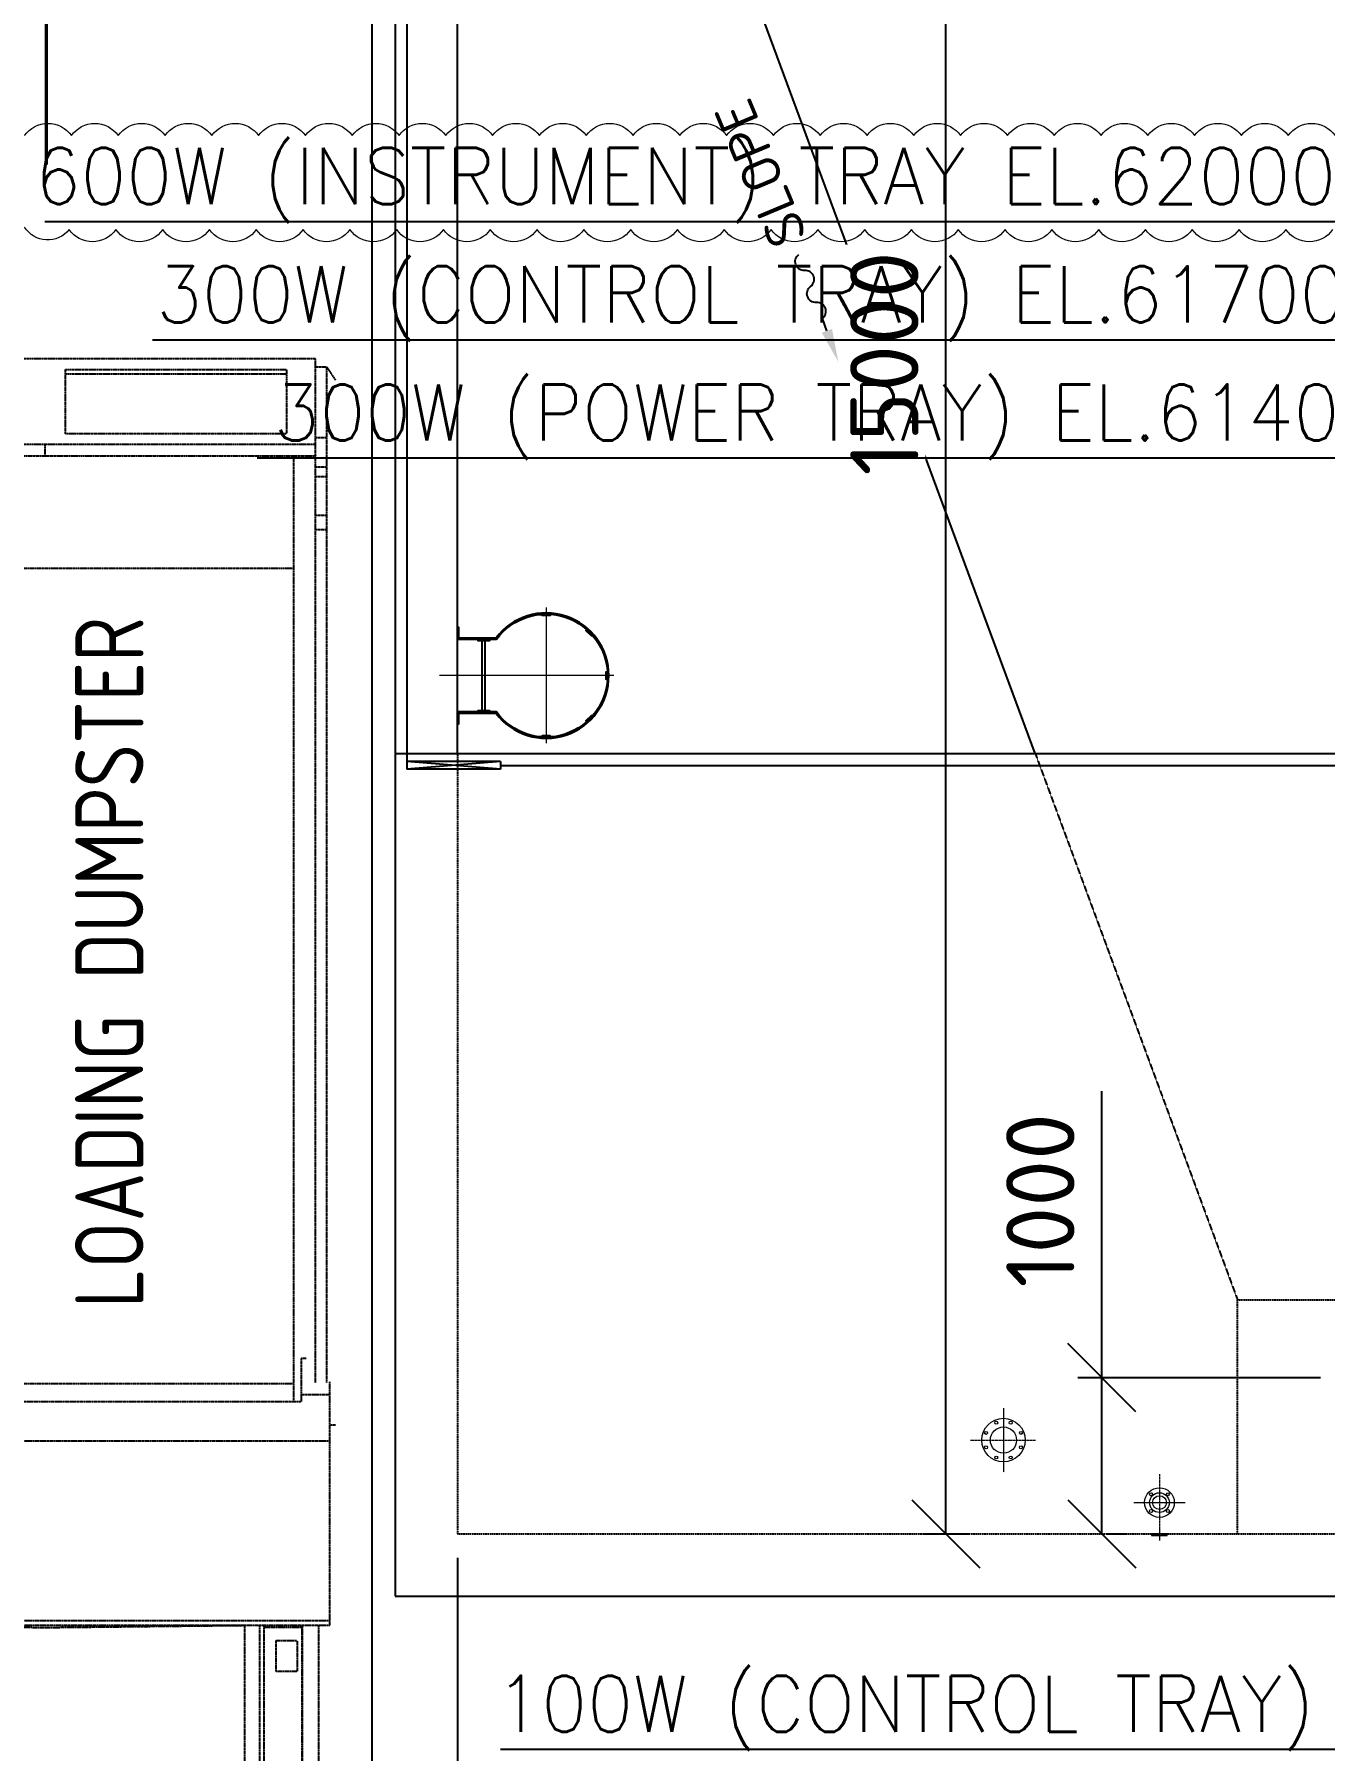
# Model space of a CAD drawing. Header units: inches. Extents: x 8618018 to 8935006, y 2431589 to 2567223.
# Drawn here: x 8640418 to 8648690, y 2475400 to 2486400 of the extents above; entities that cross this region are included whole.
import ezdxf
from ezdxf import colors
from ezdxf.entities.mleader import LeaderData, LeaderLine
from ezdxf.math import Vec2, Vec3

# ---------------------------------------------------------------- set-up
doc = ezdxf.new("R2010")
doc.units = ezdxf.units.IN
doc.header["$MEASUREMENT"] = 0
for name, pattern in [('CENTER', [2, 1.25, -0.25, 0.25, -0.25]), ('HIDDEN', [0.375, 0.25, -0.125]), ('PHANTOM', [2.5, 1.25, -0.25, 0.25, -0.25, 0.25, -0.25]), ('PHANTOM2', [1.25, 0.625, -0.125, 0.125, -0.125, 0.125, -0.125])]:
    doc.linetypes.add(name, pattern=pattern)
doc.layers.get('Defpoints').update_dxf_attribs({"color": 252})
for name, color, linetype in [('CCT', 4, 'Continuous'), ('Civil', 252, 'Continuous'), ('EXISTING', 252, 'Continuous'), ('HIDDEN', 252, 'HIDDEN'), ('LAY-ROAD CARREGE WAY', 252, 'Continuous'), ('STR', 252, 'Continuous'), ('TEXT', 252, 'Continuous'), ('truck', 252, 'Continuous')]:
    doc.layers.add(name, color=color, linetype=linetype)
for name, color, linetype, lineweight in [('CL', 252, 'CENTER', 5), ('DIM', 252, 'Continuous', 13), ('ICT', 6, 'Continuous', 13), ('IP', 252, 'Continuous', 0), ('PCT', 2, 'Continuous', 15)]:
    doc.layers.add(name, color=color, linetype=linetype, lineweight=lineweight)
doc.styles.add('ISOCPEUR', font='isocpeur.ttf')
doc.styles.add('r-30', font='romans.shx')
doc.styles.get("Standard").update_dxf_attribs({"font": 'arial.ttf'})
doc.linetypes.add('FENCELINE1', pattern='A,6.35,-2.54,[133,ltypeshp.shx,S=2.54,R=0,X=-2.54,Y=0],-2.54,25.4', length=36.83)
doc.dimstyles.new('DIM', dxfattribs={"dimscale": 175, "dimtxt": 2.5, "dimasz": 2.5, "dimexe": 0.875, "dimexo": 0.875, "dimgap": 1, "dimtad": 1, "dimdec": 0, "dimzin": 9, "dimdsep": 46, "dimtxsty": 'ISOCPEUR', "dimblk": 'OBLIQUE', "dimcen": 0.09, "dimclrd": 256, "dimclre": 256, "dimclrt": 252, "dimadec": 0, "dimazin": 0, "dimtfac": 1, "dimtdec": 0, "dimtmove": 0, "dimatfit": 3, "dimfxl": 1, "dimtfill": 1, "dimtolj": 1, "dimtzin": 0, "dimarcsym": 0})

# ---------------------------------------------------------------- blocks, each defined once
blk = doc.blocks.new('FLOW')
at = {"layer": 'Civil'}
blk.add_lwpolyline([(0, 125), (0, 175, -0.747781), (0, 239.8, 0.747781), (0, 304.6, -0.747781), (0, 369.4, 0.747781), (0, 434.2)], format="xyb", dxfattribs=at)
blk.add_solid([(20.8, 125), (-20.8, 125), (0, 0)], dxfattribs=at)
blk = doc.blocks.new('80f2')
for centre, radius in [((0, 0), 95.2), ((0, 0), 63.4), ((-54, 54), 9.52), ((0, 0), 44.4), ((54, 54), 9.52), ((-54, -54), 9.52), ((54, -54), 9.52)]:
    blk.add_circle(centre, radius)
blk = doc.blocks.new('150F2')
for centre, radius in [((0, 0), 5.5), ((-1.82, 4.39), 0.375), ((1.82, 4.39), 0.375), ((-4.39, 1.82), 0.375), ((0, 0), 3.31), ((4.39, 1.82), 0.375), ((-4.39, -1.82), 0.375), ((-1.82, -4.39), 0.375), ((1.82, -4.39), 0.375), ((4.39, -1.82), 0.375)]:
    blk.add_circle(centre, radius)
blk = doc.blocks.new('IP3')
at = {"layer": 'IP', "lineweight": 0}
h = blk.add_hatch(dxfattribs=at)
h.set_pattern_fill('LINE', color=256, scale=2.5, angle=45)
h.set_pattern_definition([(45, (-8670187.376, -2436598.052), (-5.612660076, 5.612660076), [])])
h.paths.add_polyline_path([(-10, -50), (0, -50), (0, 50), (-10, 50)])
at = {"layer": 'CL', "ltscale": 0.25}
blk.add_line((33, 0), (-42, 0), dxfattribs=at)
at = {"layer": 'IP'}
blk.add_lwpolyline([(-10, -50), (0, -50), (0, 50), (-10, 50)], close=True, dxfattribs=at)
blk = doc.blocks.new('lad222')
at = {"layer": 'CL', "ltscale": 0.25}
for p, q in [((0, -834), (0, 283)), ((436, -400), (-433, -400))]:
    blk.add_line(p, q, dxfattribs=at)
at = {"layer": 'STR', "ltscale": 0.25}
for p, q in [((-225, -38), (-225, 38)), ((-225, 10), (225, 10)), ((225, -38), (225, 38)), ((-225, -10), (225, -10)), ((-269, -669), (-286, -686)), ((269, -669), (286, -686))]:
    blk.add_line(p, q, dxfattribs=at)
blk.add_lwpolyline([(241, 168), (233, 168), (233, -82, -3.054599), (-233, -82), (-233, 168), (-308, 168), (-308, 160), (-241, 160), (-241, -78, 3.003112), (241, -78), (241, 160), (308, 160), (308, 168), (233, 168)], format="xyb", dxfattribs=at)
for points in [[(-233, -38), (-233, 38), (-225, 38), (-225, -38)], [(233, -38), (233, 38), (225, 38), (225, -38)], [(-393, -375), (-393, -425), (-385, -425), (-385, -375)], [(393, -375), (393, -425), (385, -425), (385, -375)], [(-296, -660), (-260, -696), (-255, -690), (-290, -655)], [(296, -660), (260, -696), (255, -690), (290, -655)], [(25, -793), (-25, -793), (-25, -785), (25, -785)]]:
    blk.add_lwpolyline(points, close=True, dxfattribs=at)
blk = doc.blocks.new('A$C798759A5')
at = {"layer": 'truck', "linetype": 'PHANTOM2', "ltscale": 1.5, "transparency": 33554687}
for p, q in [((122, 11888), (1540, 11888)), ((1797, 11933), (1797, 5422)), ((1797, 11479), (1726, 11479)), ((1726, 11436), (-1742, 11436)), ((-1739, 11364), (1724, 11364)), ((-8, 11364), (-8, 11436)), ((1584, 11364), (1584, 5301)), ((1724, 11371), (1726, 11360)), ((1797, 11291), (1726, 11291)), ((1797, 11229), (1726, 11229)), ((1797, 10981), (1726, 10981)), ((1797, 10888), (1726, 10888)), ((1584, 10641), (-1599, 10641)), ((1584, 5416), (-1599, 5416)), ((1634, 5347), (1817, 5347)), ((1817, 5152), (1854, 5152)), ((-1833, 5050), (1817, 5050)), ((-1833, 3899), (1817, 3899)), ((1642, 3853), (1395, 3853)), ((1641, 2799), (1641, 3853)), ((1642, 2799), (1642, 3868))]:
    blk.add_line(p, q, dxfattribs=at)
for points in [[(1726, 5422), (1726, 11984), (-1742, 11984), (-1742, 5422)], [(1726, 11933), (1797, 11933), (1854, 11847)], [(1665, 5577), (1634, 5577), (1634, 5301), (-1650, 5301), (-1650, 5577), (-1680, 5577)], [(-1833, 5429), (-1833, 3868), (1817, 3868), (1817, 5429)], [(-1267, 2575), (-1272, 2580), (-479, 2524), (0, 2490), (479, 2524), (1272, 2580), (1272, 3868), (1272, 3868)], [(-1272, 2580), (-1272, 3868), (0, 3854), (1272, 3868)], [(1366, 3868), (1366, 2678)], [(1395, 3868), (1395, 2666), (1362, 2630)], [(1745, 3868), (1745, 2903), (1642, 2903)]]:
    blk.add_lwpolyline(points, dxfattribs=at)
for points in [[(1540, 11917), (1540, 11503), (122, 11503), (122, 11917)], [(1608, 3771), (1608, 3573), (1474, 3573), (1474, 3771)]]:
    blk.add_lwpolyline(points, close=True, dxfattribs=at)
blk = doc.blocks.new('_Oblique')
at = {"color": 0, "linetype": 'ByBlock', "lineweight": -2}
blk.add_line((-0.5, -0.5), (0.5, 0.5), dxfattribs=at)
blk = doc.blocks.new('*D314')
at = {"layer": 'Defpoints', "color": 0, "transparency": 16777216}
for p in [(15050, 5450), (24050, 5450), (15050, -1022)]:
    blk.add_point(p, dxfattribs=at)
at = {"layer": 'DIM', "lineweight": -2, "transparency": 16777216}
for p, q in [((15050, 5297), (15050, -1175)), ((24050, 5297), (24050, -1175)), ((24050, -1022), (15050, -1022))]:
    blk.add_line(p, q, dxfattribs=at)
at = {"layer": 'DIM', "lineweight": -2, "transparency": 16777216, "xscale": 437.5, "yscale": 437.5, "zscale": 437.5, "rotation": 180}
blk.add_blockref('_Oblique', (15050, -1022), dxfattribs=at)
at = {"layer": 'DIM', "lineweight": -2, "transparency": 16777216, "xscale": 437.5, "yscale": 437.5, "zscale": 437.5}
blk.add_blockref('_Oblique', (24050, -1022), dxfattribs=at)
at = {"layer": 'DIM', "color": 252, "transparency": 16777216, "insert": (19550, -628), "char_height": 437.5, "attachment_point": 5, "style": 'ISOCPEUR', "bg_fill": 3, "box_fill_scale": 1.1, "bg_fill_color": 256, "bg_fill_true_color": 13158600, "bg_fill_transparency": 0}
blk.add_mtext('\\A1;9000', dxfattribs=at)
blk = doc.blocks.new('*D315')
at = {"layer": 'Defpoints', "color": 0, "transparency": 16777216}
for p in [(15050, 5450), (0, 0), (0, -1022)]:
    blk.add_point(p, dxfattribs=at)
at = {"layer": 'DIM', "lineweight": -2, "transparency": 16777216}
for p, q in [((15050, 5297), (15050, -1175)), ((0, -153), (0, -1175)), ((15050, -1022), (0, -1022))]:
    blk.add_line(p, q, dxfattribs=at)
at = {"layer": 'DIM', "lineweight": -2, "transparency": 16777216, "xscale": 437.5, "yscale": 437.5, "zscale": 437.5, "rotation": 180}
blk.add_blockref('_Oblique', (0, -1022), dxfattribs=at)
at = {"layer": 'DIM', "lineweight": -2, "transparency": 16777216, "xscale": 437.5, "yscale": 437.5, "zscale": 437.5}
blk.add_blockref('_Oblique', (15050, -1022), dxfattribs=at)
at = {"layer": 'DIM', "color": 252, "transparency": 16777216, "insert": (7525, -628), "char_height": 437.5, "attachment_point": 5, "style": 'ISOCPEUR', "bg_fill": 3, "box_fill_scale": 1.1, "bg_fill_color": 256, "bg_fill_true_color": 13158600, "bg_fill_transparency": 0}
blk.add_mtext('\\A1;15050', dxfattribs=at)
blk = doc.blocks.new('*D317')
at = {"layer": 'Defpoints', "color": 0, "transparency": 16777216}
for p in [(18180, 20450), (18278, 20450), (17886, 5450)]:
    blk.add_point(p, dxfattribs=at)
at = {"layer": 'DIM', "lineweight": -2, "transparency": 16777216}
for p, q in [((18124, 20450), (18026, 20450)), ((18180, 5450), (18180, 20450)), ((18039, 5450), (18333, 5450))]:
    blk.add_line(p, q, dxfattribs=at)
at = {"layer": 'DIM', "lineweight": -2, "transparency": 16777216, "xscale": 437.5, "yscale": 437.5, "zscale": 437.5}
for p, rotation in [((18180, 20450), 90), ((18180, 5450), 270)]:
    blk.add_blockref('_Oblique', p, dxfattribs=dict(at, rotation=rotation))
at = {"layer": 'DIM', "color": 252, "transparency": 16777216, "insert": (17786, 12950), "char_height": 437.5, "attachment_point": 5, "rotation": 90, "style": 'ISOCPEUR', "bg_fill": 3, "box_fill_scale": 1.1, "bg_fill_color": 256, "bg_fill_true_color": 13158600, "bg_fill_transparency": 0}
blk.add_mtext('\\A1;15000', dxfattribs=at)
blk = doc.blocks.new('*D320')
at = {"layer": 'Defpoints', "color": 0, "transparency": 16777216}
for p in [(19180, 6450), (20734, 6450), (19061, 5450)]:
    blk.add_point(p, dxfattribs=at)
at = {"layer": 'DIM', "lineweight": -2, "transparency": 16777216}
for p, q in [((19180, 6450), (19180, 8287)), ((20581, 6450), (19026, 6450)), ((19180, 5450), (19180, 6450)), ((19214, 5450), (19333, 5450))]:
    blk.add_line(p, q, dxfattribs=at)
at = {"layer": 'DIM', "lineweight": -2, "transparency": 16777216, "xscale": 437.5, "yscale": 437.5, "zscale": 437.5}
for p, rotation in [((19180, 6450), 90), ((19180, 5450), 270)]:
    blk.add_blockref('_Oblique', p, dxfattribs=dict(at, rotation=rotation))
at = {"layer": 'DIM', "color": 252, "transparency": 16777216, "insert": (18786, 7587), "char_height": 437.5, "attachment_point": 5, "rotation": 90, "style": 'ISOCPEUR', "bg_fill": 3, "box_fill_scale": 1.1, "bg_fill_color": 256, "bg_fill_true_color": 13158600, "bg_fill_transparency": 0}
blk.add_mtext('\\A1;1000', dxfattribs=at)
blk = doc.blocks.new('GA CRM')
at = {"color": 252, "linetype": 'PHANTOM', "ltscale": 2, "const_width": 20}
blk.add_lwpolyline([(12414, 14225.4), (12414, 35500)], dxfattribs=at)
at = {"layer": 'Civil'}
for p, q in [((15050, 10450), (15050, 20450)), ((18753.7, 10450), (15050, 20450)), ((14650, 15445.4), (14650, 5050)), ((14650, 10450), (24450, 10450)), ((14650, 5050), (24450, 5050))]:
    blk.add_line(p, q, dxfattribs=at)
at = {"layer": 'CL', "ltscale": 0.25}
for p, q in [((18549.6, 6255.1), (18549.6, 5844.9)), ((19385.5, 5650), (19713.6, 5650))]:
    blk.add_line(p, q, dxfattribs=at)
at = {"layer": 'CL', "ltscale": 0.6}
for p, q in [((18339, 6050), (18754.6, 6050)), ((19549.6, 5832.5), (19549.6, 5407.5))]:
    blk.add_line(p, q, dxfattribs=at)
at = {"layer": 'HIDDEN', "ltscale": 2}
for p, q in [((15050, 10450), (15050, 5450)), ((18753.7, 10450), (20050, 6950)), ((20050, 6950), (24050, 6950)), ((20050, 5450), (20050, 6950)), ((15050, 5450), (24050, 5450))]:
    blk.add_line(p, q, dxfattribs=at)
at = {"layer": 'LAY-ROAD CARREGE WAY', "color": 252}
for p, q in [((14500, 36100.2), (14500, 3560)), ((14725, 10400), (14725, 10350)), ((15325, 10400), (14725, 10400)), ((15325, 10400), (14725, 10350)), ((15325, 10350), (14725, 10400)), ((15325, 10350), (14725, 10350)), ((15325, 10400), (15325, 10350))]:
    blk.add_line(p, q, dxfattribs=at)
for points in [[(15325, 10375), (24375, 10375), (24375, 20450)], [(14725, 15450), (14725, 10375)]]:
    blk.add_lwpolyline(points, dxfattribs=at)
blk.add_blockref('A$C798759A5', (12414, 995.7))
at = {"layer": 'EXISTING', "xscale": -1.6875, "yscale": 1.687500000000001, "zscale": 1.6875, "rotation": 20.20702970570271}
blk.add_blockref('FLOW', (17490.7, 12961.7), dxfattribs=at)
at = {"layer": 'IP', "xscale": 25.40000000000001, "yscale": 25.40000000000001, "zscale": 25.40000000000001, "rotation": 90.00000000000001}
blk.add_blockref('150F2', (18549.6, 6050.7), dxfattribs=at)
at = {"layer": 'IP', "rotation": 90.00000000000001}
for name, p in [('80f2', (19549.6, 5650)), ('IP3', (19549.6, 5450))]:
    blk.add_blockref(name, p, dxfattribs=at)
at = {"layer": 'STR', "color": 40, "linetype": 'FENCELINE1', "ltscale": 0.5, "rotation": 90.00000000000001}
blk.add_blockref('lad222', (15218.2, 10950), dxfattribs=at)
at = {"layer": 'TEXT', "style": 'ISOCPEUR'}
blk.add_text('SLOPE', height=250, rotation=112.70146, dxfattribs=at).set_placement((17297.7, 13766.8))
at = {"layer": 'TEXT', "style": 'ISOCPEUR', "width": 0.8}
blk.add_text('LOADING DUMPSTER', height=437.5, rotation=90, dxfattribs=at).set_placement((13036.5, 6897.7))
at = {"layer": 'DIM'}
dim = blk.add_linear_dim(base=(15050, -1021.7), p1=(24050, 5450), p2=(15050, 5450), dimstyle='DIM', override={"dimtmove": 1, "dimarcsym": 1}, dxfattribs=at)
dim.commit()
dim.dimension.update_dxf_attribs({"geometry": '*D314', "text_midpoint": (19550, -628)})
for base, p1, p2, picture, middle in [((18179.6, 20450), (17885.7, 5450), (18277.5, 20450), '*D317', (17785.8, 12950)), ((19179.5, 6450), (19061.1, 5450), (20734, 6450), '*D320', (18785.8, 7587.5))]:
    dim = blk.add_linear_dim(base=base, p1=p1, p2=p2, angle=90, dimstyle='DIM', override={"dimarcsym": 1}, dxfattribs=at)
    dim.commit()
    dim.dimension.update_dxf_attribs({"geometry": picture, "text_midpoint": middle})
dim = blk.add_linear_dim(base=(0, -1021.7), p1=(15050, 5450), p2=(0, 0), dimstyle='DIM', override={"dimtmove": 1, "dimarcsym": 1}, dxfattribs=at)
dim.commit()
dim.dimension.update_dxf_attribs({"geometry": '*D315', "text_midpoint": (7525, -628)})

msp = doc.modelspace()

# ---------------------------------------------------------------- block references
at = {"color": 252}
msp.add_blockref('GA CRM', (8628081, 2471340), dxfattribs=at)

# ---------------------------------------------------------------- next in the draw order: linework, layer by layer
at = {"layer": 'ICT', "color": 1}
for points in [[(8640355.9, 2485750.9, -0.5205671), (8640655.9, 2485750.9, -0.5205671), (8640955.9, 2485750.9, -0.5205671), (8641255.9, 2485750.9, -0.5205671), (8641555.9, 2485750.9, -0.5205671), (8641855.9, 2485750.9, -0.5205671), (8642155.9, 2485750.9, -0.5205671), (8642455.9, 2485750.9, -0.5205671), (8642755.9, 2485750.9, -0.5205671), (8643055.9, 2485750.9, -0.5205671), (8643355.9, 2485750.9, -0.5205671), (8643655.9, 2485750.9, -0.5205671), (8643955.9, 2485750.9, -0.5205671), (8644255.9, 2485750.9, -0.5205671), (8644555.9, 2485750.9, -0.5205671), (8644855.9, 2485750.9, -0.5205671), (8645155.9, 2485750.9, -0.5205671), (8645455.9, 2485750.9, -0.5205671), (8645755.9, 2485750.9, -0.5205671), (8646055.9, 2485750.9, -0.5205671), (8646355.9, 2485750.9, -0.5205671), (8646655.9, 2485750.9, -0.5205671), (8646955.9, 2485750.9, -0.5205671), (8647255.9, 2485750.9, -0.5205671), (8647555.9, 2485750.9, -0.5205671), (8647855.9, 2485750.9, -0.5205671), (8648155.9, 2485750.9, -0.5205671), (8648455.9, 2485750.9, -0.5205671), (8648755.9, 2485750.9, -0.5205671)], [(8648740.9, 2485148.9, -0.5205671), (8648440.9, 2485148.9, -0.5205671), (8648140.9, 2485148.9, -0.5205671), (8647840.9, 2485148.9, -0.5205671), (8647540.9, 2485148.9, -0.5205671), (8647240.9, 2485148.9, -0.5205671), (8646940.9, 2485148.9, -0.5205671), (8646640.9, 2485148.9, -0.5205671), (8646340.9, 2485148.9, -0.5205671), (8646040.9, 2485148.9, -0.5205671), (8645740.9, 2485148.9, -0.5205671), (8645440.9, 2485148.9, -0.5205671), (8645140.9, 2485148.9, -0.5205671), (8644840.9, 2485148.9, -0.5205671), (8644540.9, 2485148.9, -0.5205671), (8644240.9, 2485148.9, -0.5205671), (8643940.9, 2485148.9, -0.5205671), (8643640.9, 2485148.9, -0.5205671), (8643340.9, 2485148.9, -0.5205671), (8643040.9, 2485148.9, -0.5205671), (8642740.9, 2485148.9, -0.5205671), (8642440.9, 2485148.9, -0.5205671), (8642140.9, 2485148.9, -0.5205671), (8641840.9, 2485148.9, -0.5205671), (8641540.9, 2485148.9, -0.5205671), (8641240.9, 2485148.9, -0.5205671), (8640940.9, 2485148.9, -0.5205671), (8640640.9, 2485148.9, -0.5205671), (8640355.9, 2485163.9, -0.5205671)]]:
    msp.add_lwpolyline(points, format="xyb", dxfattribs=at)

# ---------------------------------------------------------------- next in the draw order: texts
at = {"layer": 'CCT', "lineweight": 0, "style": 'r-30', "width": 0.95}
for s, p in [('300W (CONTROL TRAY) EL.61700.0', (8641200.5, 2484553.9)), ('100W (CONTROL TRAY)', (8643375.8, 2475520.5))]:
    msp.add_text(s, height=360, dxfattribs=at).set_placement(p)
at = {"layer": 'ICT', "color": 6, "lineweight": 0, "style": 'r-30', "width": 0.95}
msp.add_text('600W (INSTRUMENT) TRAY EL.62000.0', height=360, dxfattribs=at).set_placement((8640422.1, 2485311.8))
at = {"layer": 'PCT', "lineweight": 0, "style": 'r-30', "width": 0.95}
msp.add_text('300W (POWER TRAY) EL.61400.0', height=360, dxfattribs=at).set_placement((8641953.2, 2483795.9))

# ---------------------------------------------------------------- next in the draw order: leaders
at = {"layer": 'CCT', "lineweight": 0}
ml = msp.add_multileader_mtext('Standard', dxfattribs=at)
ml.set_content('', color=256)
ml.set_leader_properties()
ml.build(insert=Vec2(0, 0))
ml.multileader.update_dxf_attribs({"text_right_attachment_type": 6, "dogleg_length": 1700, "arrow_head_size": 480})
ctx = ml.context
ctx.base_point, ctx.char_height, ctx.arrow_head_size, ctx.landing_gap_size, ctx.plane_origin = Vec3(8641174.4, 2484440.6), 0.432, 480, 0.216, Vec3(8652187.6, 2481510.8)
ctx.right_attachment = 6
notes = []
notes.append((ctx, [(0, (1, 1, 0), (8650526, 2484440.8), (-1, 0), 9351.2, [(0, [(8652211.4, 2485445.2)], 0, [])])]))
ctx.mtext.insert, ctx.mtext.text_direction, ctx.mtext.rotation, ctx.mtext.flow_direction = Vec3(8641174.6, 2484440.4), Vec3(-1, 0), 3.1415927, 5
ml = msp.add_multileader_mtext('Standard', dxfattribs=at)
ml.set_content('', color=256)
ml.set_leader_properties()
ml.build(insert=Vec2(0, 0))
ml.multileader.update_dxf_attribs({"text_right_attachment_type": 6, "dogleg_length": 1700, "arrow_head_size": 480})
ctx = ml.context
ctx.base_point, ctx.char_height, ctx.arrow_head_size, ctx.landing_gap_size, ctx.plane_origin = Vec3(8643406.8, 2475407.2), 0.432, 480, 0.216, Vec3(8652732.5, 2472477.5)
ctx.right_attachment = 6
notes.append((ctx, [(0, (1, 1, 0), (8649363.2, 2475407.5), (-1, 0), 5956, [(0, [(8650337.1, 2476861.1)], 0, [])])]))
ctx.mtext.insert, ctx.mtext.text_direction, ctx.mtext.rotation, ctx.mtext.flow_direction = Vec3(8643407, 2475407), Vec3(-1, 0), 3.1415927, 5
at = {"layer": 'ICT', "color": 6, "lineweight": 0}
ml = msp.add_multileader_mtext('Standard', dxfattribs=at)
ml.set_content('', color=6)
ml.set_leader_properties()
ml.build(insert=Vec2(0, 0))
ml.multileader.update_dxf_attribs({"text_right_attachment_type": 6, "dogleg_length": 9936.2, "arrow_head_size": 480})
ctx = ml.context
ctx.base_point, ctx.char_height, ctx.arrow_head_size, ctx.landing_gap_size, ctx.plane_origin = Vec3(8640484.2, 2485198.5), 0.432, 480, 0.216, Vec3(8652187.6, 2482268.8)
ctx.right_attachment = 6
notes.append((ctx, [(0, (1, 1, 0), (8650420.8, 2485198.7), (-1, 0), 9936.2, [(0, [(8652176, 2485997.3)], 0, [])])]))
ctx.mtext.insert, ctx.mtext.text_direction, ctx.mtext.rotation, ctx.mtext.flow_direction = Vec3(8640484.4, 2485198.3), Vec3(-1, 0), 3.1415927, 5
at = {"layer": 'PCT', "lineweight": 0}
ml = msp.add_multileader_mtext('Standard', dxfattribs=at)
ml.set_content('', color=256)
ml.set_leader_properties()
ml.build(insert=Vec2(0, 0))
ml.multileader.update_dxf_attribs({"text_right_attachment_type": 6, "dogleg_length": 9346.4, "arrow_head_size": 480})
ctx = ml.context
ctx.base_point, ctx.char_height, ctx.arrow_head_size, ctx.landing_gap_size, ctx.plane_origin = Vec3(8641837.6, 2483678.1), 9.6, 480, 4.8, Vec3(8652182.8, 2480752.9)
ctx.right_attachment, ctx.text_align_type = 6, 2
notes.append((ctx, [(0, (1, 1, 0), (8650565.7, 2483682.9), (-1, 0), 8718.5, [(0, [(8652211.5, 2484704.9)], 0, [])])]))
ctx.mtext.insert, ctx.mtext.text_direction, ctx.mtext.rotation, ctx.mtext.alignment, ctx.mtext.flow_direction = Vec3(8641842.4, 2483673.3), Vec3(-1, 0), 3.1415927, 3, 5
ml = msp.add_multileader_mtext('Standard', dxfattribs=at)
ml.set_content('', color=256)
ml.set_leader_properties()
ml.build(insert=Vec2(0, 0))
ml.multileader.update_dxf_attribs({"text_right_attachment_type": 6, "dogleg_length": 1700, "arrow_head_size": 480})
ctx = ml.context
ctx.base_point, ctx.char_height, ctx.arrow_head_size, ctx.landing_gap_size, ctx.plane_origin = Vec3(8643992, 2474501.9), 9.6, 480, 4.8, Vec3(8653326.9, 2471576.7)
ctx.right_attachment, ctx.text_align_type = 6, 2
notes.append((ctx, [(0, (1, 1, 0), (8649549.4, 2474506.7), (-1, 0), 5547.7, [(0, [(8651131, 2476861.1)], 0, [])])]))
ctx.mtext.insert, ctx.mtext.text_direction, ctx.mtext.rotation, ctx.mtext.alignment, ctx.mtext.flow_direction = Vec3(8643996.8, 2474497.1), Vec3(-1, 0), 3.1415927, 3, 5
for ctx, leaders in notes:
    for number, flags, end, landing, length, lines in leaders:
        leader = LeaderData()
        leader.index, (leader.has_last_leader_line, leader.has_dogleg_vector, leader.attachment_direction) = number, flags
        leader.last_leader_point, leader.dogleg_vector, leader.dogleg_length = Vec3(end), Vec3(landing), length
        for number, points, colour, breaks in lines:
            line = LeaderLine()
            line.index, line.vertices, line.color, line.breaks = number, Vec3.list(points), colors.encode_raw_color(colour), breaks
            leader.lines.append(line)
        ctx.leaders.append(leader)

doc.saveas('drawing.dxf')
